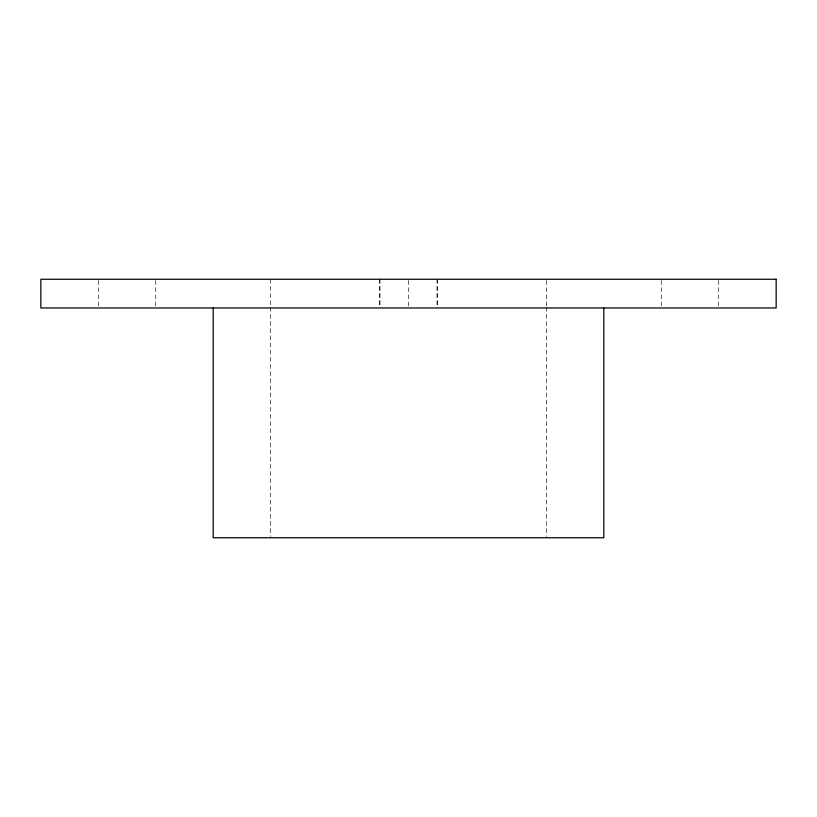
<?xml version="1.0" encoding="UTF-8"?>
<svg xmlns="http://www.w3.org/2000/svg" width="817" height="817" viewBox="0 0 817 817"><rect width="100%" height="100%" fill="white"/><g stroke="black" fill="none" stroke-linecap="round" stroke-linejoin="round"><path stroke-width="0.61" stroke-dasharray="4.08 3.06" d="M718.705 280.497L718.705 306.722M661.259 280.497L661.259 306.722M546.369 280.517L546.369 305.987M546.369 307.263L546.369 536.483M437.228 279.251L437.228 306.722M437.075 279.251L437.075 306.722M408.5 280.497L408.5 306.722M379.925 279.251L379.925 306.722M379.782 279.251L379.782 306.722M270.631 279.251L270.631 305.987M270.631 307.263L270.631 536.483M155.741 280.497L155.741 306.722M98.295 280.497L98.295 306.722"/><path stroke-width="1.23" d="M603.814 307.968L603.814 537.749L213.186 537.749L213.186 307.968M776.15 279.251L40.85 279.251L40.85 307.968L776.15 307.968L776.15 279.251"/></g></svg>
